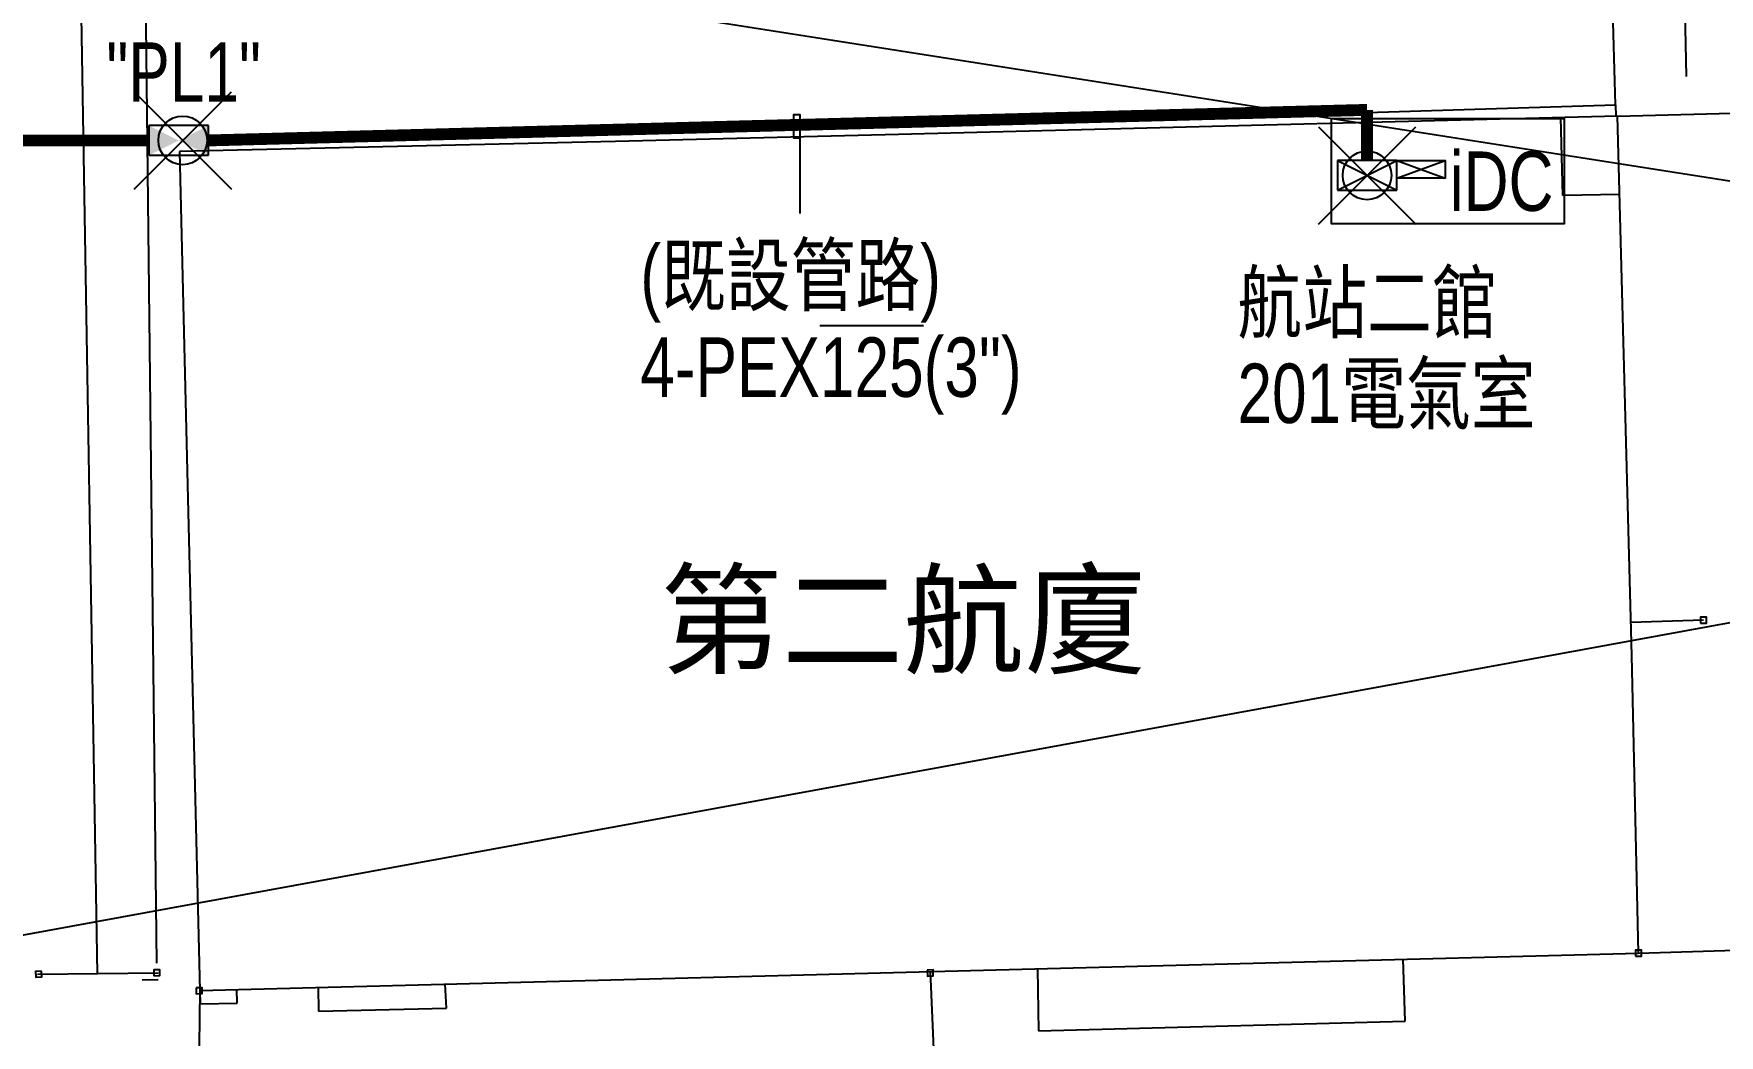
# Model space of a CAD drawing. Header units: millimetres. Extents: x 1358 to 1865, y 706 to 1003.
# Drawn here: x 1596.71 to 1631.36, y 788.96 to 809.55 of the extents above; entities that cross this region are included whole.
import ezdxf

# ---------------------------------------------------------------- set-up
doc = ezdxf.new("R2010")
doc.units = ezdxf.units.MM
doc.header["$PDMODE"] = 35
doc.linetypes.add('HIDDEN', pattern=[9.525, 6.35, -3.175])
for name, color, linetype in [('建築', 7, 'Continuous'), ('文字', 6, 'Continuous'), ('既設管線', 1, 'HIDDEN'), ('電氣設備', 161, 'Continuous')]:
    doc.layers.add(name, color=color, linetype=linetype)
doc.styles.add('AE', font='romans.shx', dxfattribs={"bigfont": 'chineset.shx'})
doc.styles.add('新細明體', font='')
doc.styles.add('細明體', font='')
doc.styles.get('新細明體').set_extended_font_data('新細明體')
doc.styles.get('細明體').set_extended_font_data('細明體')

# ---------------------------------------------------------------- blocks, each defined once
blk = doc.blocks.new('GN03D2D')
at = {"color": 0, "linetype": 'ByBlock'}
for p, q in [((-300, 300), (-300, 0)), ((-300, 0), (300, 300)), ((-300, 300), (300, 0)), ((300, 300), (-300, 300)), ((300, 0), (300, 300)), ((-300, 0), (300, 0))]:
    blk.add_line(p, q, dxfattribs=at)
blk.add_point((0, 150), dxfattribs=at)
at = {"color": 0, "linetype": 'ByBlock', "style": 'AE', "flags": 1}
blk.add_attdef('KENCAD', (0, 150), '', height=1, dxfattribs=at)
blk = doc.blocks.new('GN04D2D')
at = {"color": 0, "linetype": 'ByBlock'}
for p, q in [((-300, 300), (-300, 0)), ((300, 300), (-300, 300)), ((300, 0), (300, 300)), ((-300, 0), (300, 0))]:
    blk.add_line(p, q, dxfattribs=at)
blk.add_point((41, 151), dxfattribs=at)
for points in [[(-300, 0), (-300, 300), (0, 150)], [(300, 0), (300, 300), (0, 150)]]:
    blk.add_solid(points, dxfattribs=at)
at = {"color": 0, "linetype": 'ByBlock', "style": 'AE', "flags": 1}
blk.add_attdef('KENCAD', (0, 0), '', height=1, dxfattribs=at)

msp = doc.modelspace()

# ---------------------------------------------------------------- linework, layer by layer
at = {"color": 5, "linetype": 'ByBlock'}
for p, q in [((1658.266, 802.321, 4.914), (1543.82, 820.303)), ((1658.369, 802.34, 4.918), (1543.81, 781.373))]:
    msp.add_line(p, q, dxfattribs=at)
at = {"color": 7, "linetype": 'Continuous'}
for points, elevation in [([(1630.972, 797.43), (1631.094, 797.43), (1631.094, 797.552), (1630.972, 797.552), (1630.972, 797.43)], 1.812), ([(1629.636, 790.587), (1629.758, 790.586), (1629.76, 790.708), (1629.637, 790.709), (1629.636, 790.587)], 1.779), ([(1599.181, 790.183), (1599.303, 790.185), (1599.3, 790.307), (1599.178, 790.305), (1599.181, 790.183)], 1.263), ([(1596.87, 790.28), (1596.748, 790.273), (1596.755, 790.151), (1596.877, 790.158), (1596.87, 790.28)], 1.209), ([(1615.075, 790.297), (1615.08, 790.175), (1615.202, 790.18), (1615.196, 790.302), (1615.075, 790.297)], 1.289), ([(1600.05, 789.936), (1600.05, 789.814), (1600.172, 789.815), (1600.171, 789.937), (1600.05, 789.936)], 1.079)]:
    msp.add_lwpolyline(points, dxfattribs=dict(at, elevation=elevation))
at = {"layer": '建築', "ltscale": 1000}
for p, q in [((1599.243, 790.438, 1.263), (1598.994, 812.108, -0.309)), ((1598.025, 790.23, 1.209), (1597.661, 811.604, 0.434)), ((1630.681, 808.669, 2.22), (1630.643, 810.788, 2.22)), ((1629.226, 808.085, 2.253), (1629.161, 810.275, 2.253)), ((1623.225, 807.903, 1.702), (1629.226, 808.085, 1.702)), ((1629.226, 808.085, 1.702), (1629.229, 807.856, 1.702)), ((1629.263, 807.857, 2.136), (1638.749, 808.088, 2.136)), ((1629.263, 807.857, 4.653), (1614.486, 807.479, 4.653)), ((1615.844, 807.711, 1.702), (1623.225, 807.903, 1.702)), ((1628.143, 806.225, 4.424), (1628.099, 807.827, 4.424)), ((1629.56, 796.768, 4.653), (1629.263, 807.857, 4.653)), ((1608.67, 807.336, 4.653), (1599.71, 807.13, 4.653)), ((1614.486, 807.479, 4.653), (1608.67, 807.336, 4.653)), ((1599.71, 807.13, 4.653), (1599.874, 800.277, 4.653)), ((1629.306, 806.241, 4.424), (1628.143, 806.225, 4.424)), ((1599.874, 800.277, 4.653), (1600.123, 789.882, 4.653)), ((1631.033, 797.491, 1.812), (1629.542, 797.443, 1.812)), ((1629.698, 790.648, 4.653), (1629.56, 796.768, 4.653)), ((1629.698, 790.648, 4.653), (1633.725, 790.771, 4.653)), ((1600.123, 789.882, 4.653), (1629.698, 790.648, 4.653)), ((1617.342, 790.328, 2.497), (1617.366, 789.047, 2.497)), ((1624.9, 789.248, 2.497), (1624.862, 790.522, 2.497)), ((1596.785, 790.215, 1.209), (1599.266, 790.245, 1.209)), ((1599.269, 790.101, 1.51), (1598.94, 790.091, 1.51)), ((1605.196, 789.518, 2.408), (1605.169, 790.013, 2.408)), ((1615.137, 790.271, 1.289), (1615.21, 788.52, 1.289)), ((1600.123, 789.882, 4.653), (1600.102, 788.135, 4.653)), ((1600.123, 789.882, 1.933), (1600.129, 789.606, 1.933)), ((1600.129, 789.606, 1.933), (1600.891, 789.619, 1.933)), ((1600.891, 789.619, 1.933), (1600.888, 789.902, 1.933)), ((1602.56, 789.945, 2.408), (1602.564, 789.456, 2.408)), ((1602.564, 789.456, 2.408), (1605.196, 789.518, 2.408)), ((1617.366, 789.047, 2.497), (1624.9, 789.248, 2.497))]:
    msp.add_line(p, q, dxfattribs=at)
at = {"layer": '文字', "ltscale": 2}
msp.add_line((1612.459, 807.888, 4.924), (1612.459, 805.855, 4.924), dxfattribs=at)
at = {"layer": '文字', "ltscale": 2, "elevation": 4.924}
msp.add_lwpolyline([(1612.459, 807.4), (1612.337, 807.4), (1612.337, 807.888), (1612.459, 807.888)], close=True, dxfattribs=at)
at = {"layer": '既設管線', "ltscale": 2, "const_width": 0.244}
for points, elevation in [([(1600.301, 807.355), (1624.117, 807.983)], 4.924), ([(1624.117, 806.942), (1624.117, 807.983)], 4.447), ([(1599.08, 807.355), (1595.895, 807.355)], 4.898)]:
    msp.add_lwpolyline(points, dxfattribs=dict(at, elevation=elevation))
at = {"layer": '電氣設備', "ltscale": 1000}
for p, q in [((1624.728, 806.942, 4.447), (1625.72, 806.579, 4.447)), ((1624.728, 806.579, 4.447), (1625.72, 806.942, 4.447))]:
    msp.add_line(p, q, dxfattribs=at)
msp.add_lwpolyline([(1623.377, 807.796), (1623.377, 805.645), (1628.174, 805.645), (1628.174, 807.796)], close=True, dxfattribs=at)
at = {"layer": '電氣設備', "ltscale": 1000, "elevation": 4.447}
msp.add_lwpolyline([(1624.728, 806.942), (1625.72, 806.942), (1625.72, 806.579), (1624.728, 806.579)], close=True, dxfattribs=at)

# ---------------------------------------------------------------- block references
at = {"layer": '電氣設備', "ltscale": 1000, "xscale": 0.002034630642668716, "yscale": 0.002034630642668716, "zscale": 0.002034630642668716}
for name, p in [('GN04D2D', (1599.69, 807.049, 4.898)), ('GN03D2D', (1624.117, 806.331, 4.447))]:
    msp.add_blockref(name, p, dxfattribs=at)

# ---------------------------------------------------------------- texts
at = {"layer": '建築', "style": '細明體'}
msp.add_text('第二航廈', height=1.8312, dxfattribs=at).set_placement((1609.588, 796.583, -0.154))
at = {"layer": '文字', "style": '新細明體', "width": 0.8}
for s, height, p in [('"PL1"', 1.2208, (1598.202, 808.149, -0.143)), ('iDC', 1.2208, (1625.819, 805.907, -0.143)), ('(既設管路)', 1.2208, (1609.179, 803.978, -2.605)), ('航站二館', 1.2208, (1621.454, 803.416, -0.143)), ('4-PEX%%O125%%O(3")', 1.22078, (1609.179, 802.084, -2.605)), ('201電氣室', 1.2208, (1621.454, 801.546, -0.143))]:
    msp.add_text(s, height=height, dxfattribs=at).set_placement(p)

doc.saveas('drawing.dxf')
